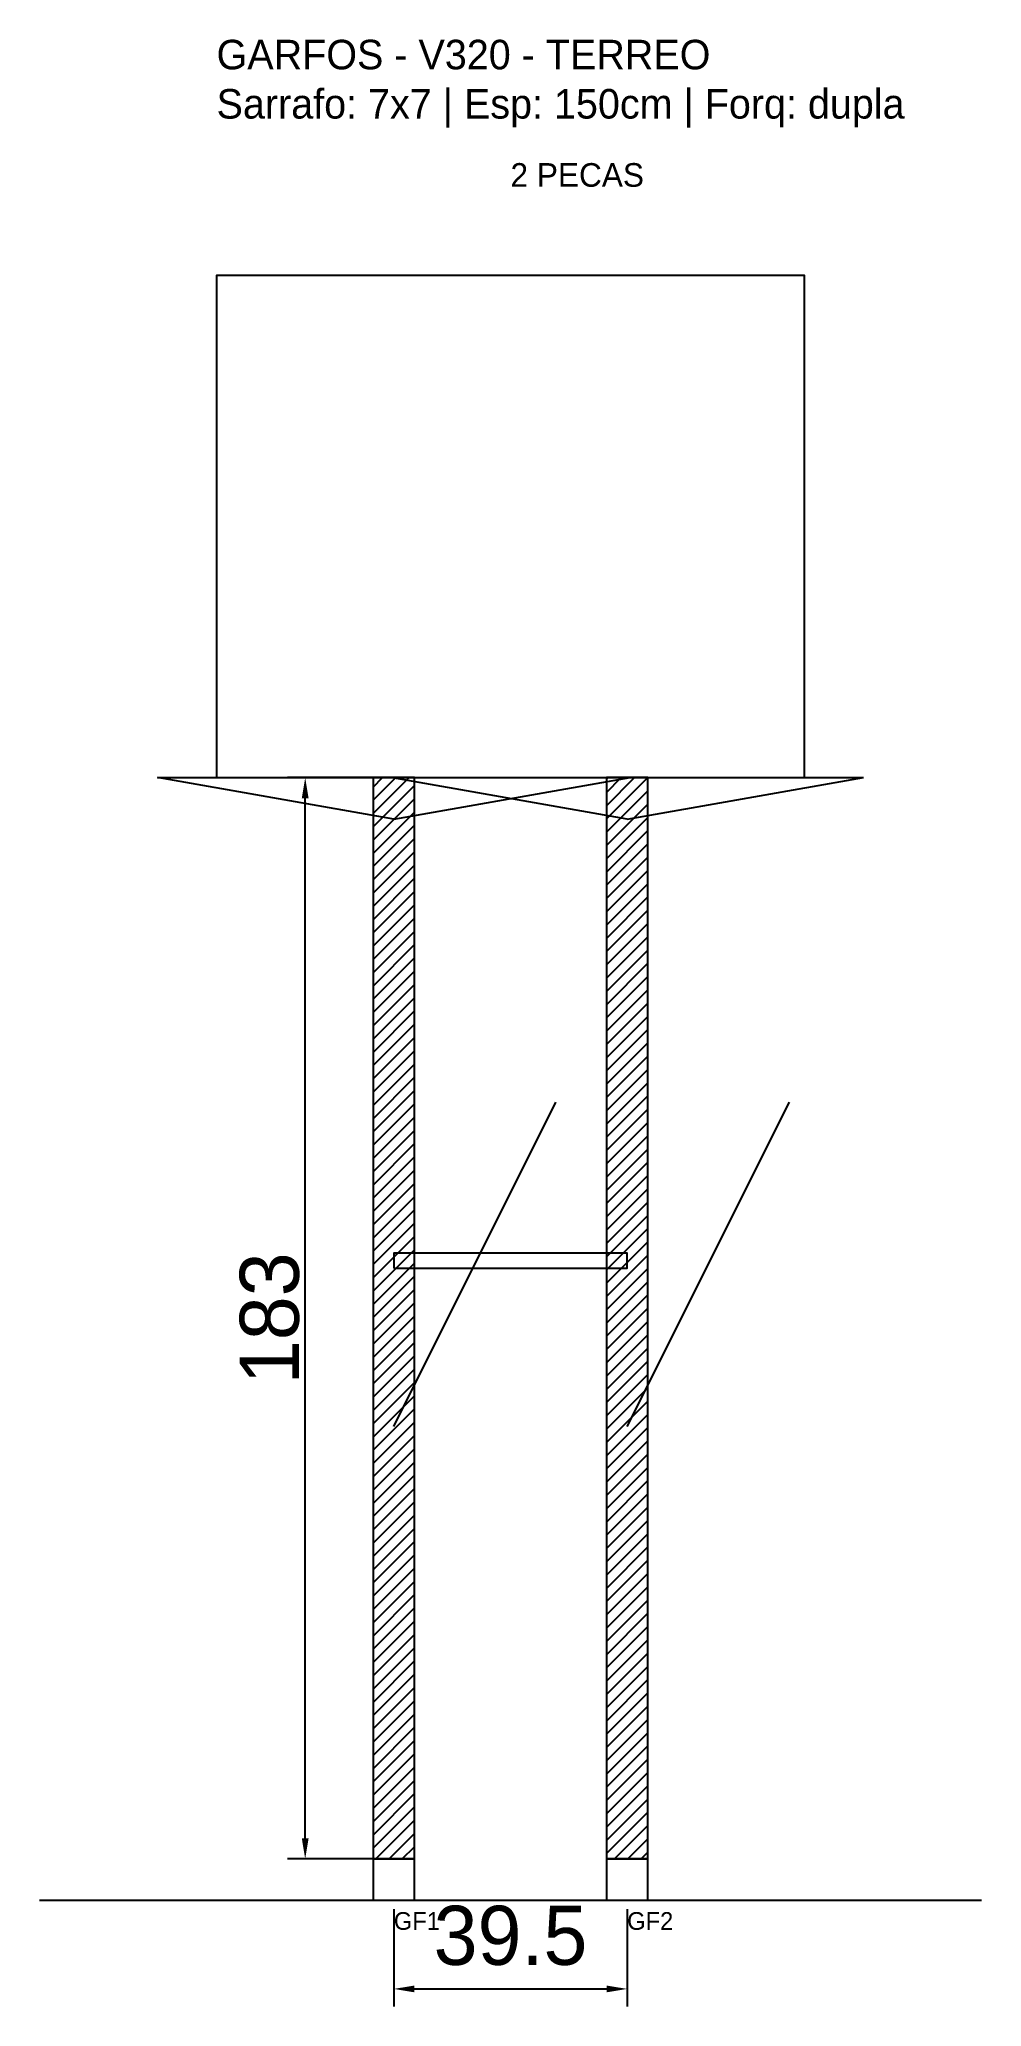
# Model space of a CAD drawing. Header units: metres. Extents: x -30 to 130, y -25 to 308.
import ezdxf

# ---------------------------------------------------------------- set-up
doc = ezdxf.new("R2010")
doc.units = ezdxf.units.M
for name, color, linetype in [('BARRA_ANCORAGEM', 1, 'Continuous'), ('COTA', 241, 'Continuous'), ('GARFOS OK', 3, 'Continuous'), ('NOME DA VIGA', 6, 'Continuous'), ('SARR_7x7', 40, 'Continuous'), ('TIRAS REESCORAMENTO', 252, 'Continuous'), ('VIGAS', 3, 'Continuous')]:
    doc.layers.add(name, color=color, linetype=linetype)
doc.dimstyles.new('EZ DXF', dxfattribs={"dimtxt": 10, "dimasz": 3.5, "dimexe": 3, "dimexo": 1.5, "dimgap": 1, "dimtad": 1, "dimdec": 1, "dimdsep": 46, "dimcen": 2.5, "dimazin": 3, "dimtfac": 1, "dimtmove": 0, "dimatfit": 3})

msp = doc.modelspace()

# ---------------------------------------------------------------- hatches: boundary and pattern name
at = {"layer": 'COTA'}
h = msp.add_hatch(dxfattribs=at)
h.set_pattern_fill('ANSI31', scale=0.5)
h.paths.add_polyline_path([(26.5, 0), (33.5, 0), (33.5, 183), (26.5, 183)])
h = msp.add_hatch(dxfattribs=at)
h.set_pattern_fill('ANSI31', scale=0.5)
h.paths.add_polyline_path([(66, 0), (73, 0), (73, 183), (66, 183)])

# ---------------------------------------------------------------- linework, layer by layer
at = {"layer": 'BARRA_ANCORAGEM'}
for p, q in [((30, 73.2), (57.45, 128.1)), ((69.5, 73.2), (96.95, 128.1))]:
    msp.add_line(p, q, dxfattribs=at)
at = {"layer": 'GARFOS OK'}
for p, q in [((30, 176), (-10, 183)), ((-10, 183), (70, 183)), ((69.5, 176), (29.5, 183)), ((29.5, 183), (109.5, 183)), ((30, 176), (70, 183)), ((69.5, 176), (109.5, 183))]:
    msp.add_line(p, q, dxfattribs=at)
at = {"layer": 'GARFOS OK', "linetype": 'CONTINUOUS'}
msp.add_line((-30, -7), (129.5, -7), dxfattribs=at)
at = {"layer": 'GARFOS OK'}
for points in [[(26.5, 0), (33.5, 0), (33.5, 183), (26.5, 183), (26.5, 0)], [(66, 0), (73, 0), (73, 183), (66, 183), (66, 0)]]:
    msp.add_lwpolyline(points, dxfattribs=at)
at = {"layer": 'SARR_7x7'}
for points in [[(26.5, -7), (33.5, -7), (33.5, 0), (26.5, 0), (26.5, -7)], [(66, -7), (73, -7), (73, 0), (66, 0), (66, -7)]]:
    msp.add_lwpolyline(points, dxfattribs=at)
at = {"layer": 'TIRAS REESCORAMENTO'}
msp.add_lwpolyline([(30, 100), (69.5, 100), (69.5, 102.5), (30, 102.5), (30, 100)], dxfattribs=at)
at = {"layer": 'VIGAS'}
msp.add_lwpolyline([(0, 183), (99.5, 183), (99.5, 268), (0, 268), (0, 183)], dxfattribs=at)

# ---------------------------------------------------------------- texts
at = {"layer": 'NOME DA VIGA'}
for s, height, p in [('2 PECAS', 4, (49.75, 283)), ('GF1', 3, (30, -12)), ('GF2', 3, (69.5, -12))]:
    msp.add_text(s, height=height, dxfattribs=at).set_placement(p)
at = {"layer": 'NOME DA VIGA', "insert": (0, 293), "char_height": 5, "attachment_point": 7}
msp.add_mtext('GARFOS - V320 - TERREO\\PSarrafo: 7x7 | Esp: 150cm | Forq: dupla', dxfattribs=at)

# ---------------------------------------------------------------- dimensions: what is measured, and where the dimension line sits
at = {"layer": 'COTA'}
msp.add_linear_dim(base=(15, 0), p1=(30, 0), p2=(30, 183), angle=90, dimstyle='EZ DXF', dxfattribs=at).render()
msp.add_linear_dim(base=(30, -22), p1=(30, -7), p2=(69.5, -7), dimstyle='EZ DXF', dxfattribs=at).render()

doc.saveas('drawing.dxf')
